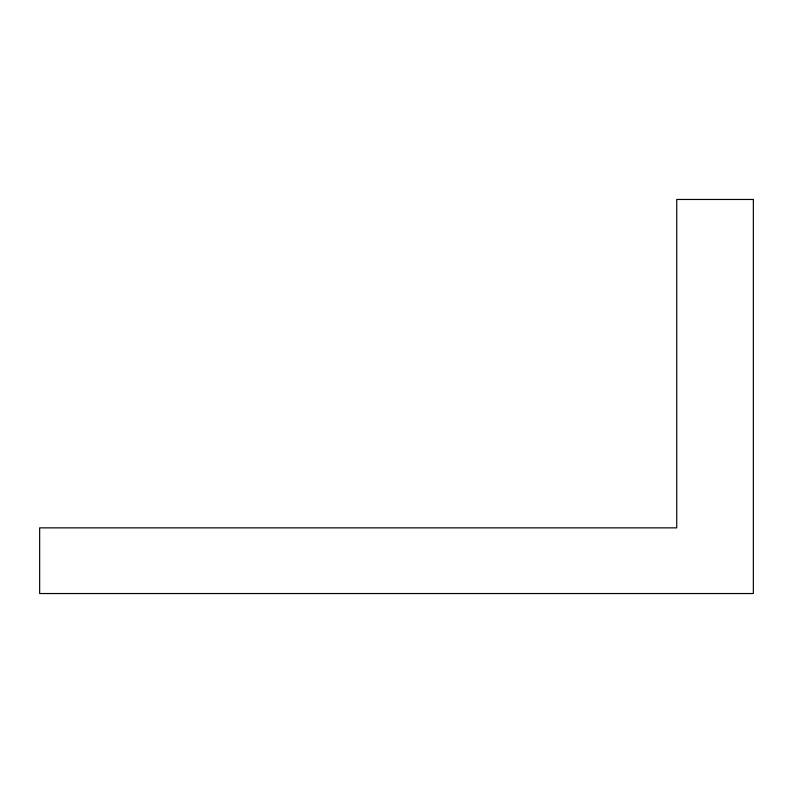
<?xml version="1.0" encoding="UTF-8"?>
<svg xmlns="http://www.w3.org/2000/svg" width="793" height="793" viewBox="0 0 793 793"><rect width="100%" height="100%" fill="white"/><g stroke="black" fill="none" stroke-linecap="round" stroke-linejoin="round"><path stroke-width="1.19" d="M753.35 199.469L676.726 199.469L676.726 527.86L39.65 527.86L39.65 593.531L753.35 593.531L753.35 199.469"/></g></svg>
